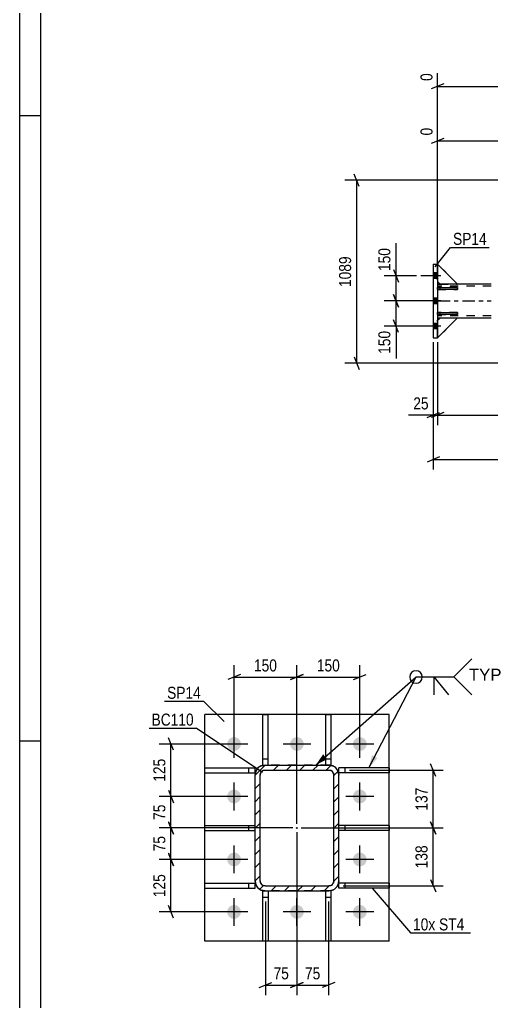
# Model space of a CAD drawing. Header units: millimetres. Extents: x -400 to 789, y -648 to 193.
# Drawn here: x -399.6 to -287.1, y -412.2 to -178.3 of the extents above; entities that cross this region are included whole.
import ezdxf

# ---------------------------------------------------------------- set-up
doc = ezdxf.new("R2010")
doc.units = ezdxf.units.MM
doc.linetypes.add('DXK_LINE_DOT2', pattern=[3.9198, 1.9599, -1.9599])
doc.linetypes.add('DXK_LINE_DOT3', pattern=[5.9187, 2.979, -0.9799, 0.9799, -0.9799])
doc.styles.add('Arial', font='ARIAL.TTF', dxfattribs={"height": 0.2})
doc.styles.add('Arial Narrow', font='ARIALN.TTF', dxfattribs={"height": 0.2})

# ---------------------------------------------------------------- blocks, each defined once
blk = doc.blocks.new('Unknown-392021936-1163')
at = {"color": 5, "linetype": 'Continuous'}
for p, q in [((-399.63, 192.78), (-399.63, -648.22)), ((-394.63, 187.78), (-394.63, -643.22)), ((-394.63, -201.22), (-399.63, -201.22)), ((-394.63, -350.22), (-399.63, -350.22))]:
    blk.add_line(p, q, dxfattribs=at)
blk = doc.blocks.new('Part-392021936-4165 - 4046')
at = {"color": 2, "linetype": 'Continuous'}
for p, q in [((-299.96, -248.11), (-295.16, -248.11)), ((-299.96, -248.59), (-299.96, -248.11)), ((-295.16, -248.59), (-299.96, -248.59)), ((-295.16, -248.11), (-295.16, -248.59))]:
    blk.add_line(p, q, dxfattribs=at)
at = {"color": 7, "linetype": 'DXK_LINE_DOT2'}
blk.add_line((-299.36, -248.59), (-299.36, -248.11), dxfattribs=at)
blk = doc.blocks.new('Part-392021936-4125 - 4046')
at = {"color": 2, "linetype": 'Continuous'}
for p, q in [((-299.96, -241.35), (-299.36, -241.35)), ((-287.16, -241.35), (-295.16, -241.35)), ((-299.96, -249.35), (-299.36, -249.35)), ((-295.16, -249.35), (-287.16, -249.35))]:
    blk.add_line(p, q, dxfattribs=at)
at = {"color": 7, "linetype": 'DXK_LINE_DOT2'}
for p, q in [((-299.96, -241.35), (-299.96, -249.35)), ((-287.16, -241.83), (-299.96, -241.83)), ((-295.16, -241.35), (-299.36, -241.35)), ((-287.16, -248.87), (-299.96, -248.87)), ((-299.36, -249.35), (-295.16, -249.35))]:
    blk.add_line(p, q, dxfattribs=at)
at = {"color": 7, "linetype": 'DXK_LINE_DOT3'}
blk.add_line((-299.96, -245.35), (-287.16, -245.35), dxfattribs=at)
blk = doc.blocks.new('Bolt-392021936-4302 - 4046')
at = {"linetype": 'Continuous'}
for points in [[(-300.96, -238.69), (-300.96, -240.01), (-299.96, -240.01), (-299.96, -238.69)], [(-300.96, -238.69), (-300.96, -240.01), (-299.96, -240.01), (-299.96, -238.69)], [(-300.96, -238.69), (-300.96, -240.01), (-299.96, -240.01), (-299.96, -238.69)], [(-300.96, -238.69), (-300.96, -240.01), (-299.96, -240.01), (-299.96, -238.69)], [(-300.96, -244.69), (-300.96, -246.01), (-299.96, -246.01), (-299.96, -244.69)], [(-300.96, -244.69), (-300.96, -246.01), (-299.96, -246.01), (-299.96, -244.69)], [(-300.96, -250.69), (-300.96, -252.01), (-299.96, -252.01), (-299.96, -250.69)], [(-300.96, -250.69), (-300.96, -252.01), (-299.96, -252.01), (-299.96, -250.69)], [(-300.96, -250.69), (-300.96, -252.01), (-299.96, -252.01), (-299.96, -250.69)], [(-300.96, -250.69), (-300.96, -252.01), (-299.96, -252.01), (-299.96, -250.69)]]:
    blk.add_hatch(color=1, dxfattribs=at).paths.add_polyline_path(points)
at = {"color": 1, "linetype": 'Continuous'}
for p, q in [((-299.2, -239.35), (-303.96, -239.35)), ((-299.2, -239.35), (-303.96, -239.35)), ((-299.2, -239.35), (-303.96, -239.35)), ((-299.2, -239.35), (-303.96, -239.35)), ((-299.96, -238.69), (-300.96, -238.69)), ((-299.96, -238.69), (-300.96, -238.69)), ((-299.96, -238.69), (-300.96, -238.69)), ((-299.96, -238.69), (-300.96, -238.69)), ((-299.96, -240.01), (-300.96, -240.01)), ((-299.96, -240.01), (-300.96, -240.01)), ((-299.96, -240.01), (-300.96, -240.01)), ((-299.96, -240.01), (-300.96, -240.01)), ((-299.2, -245.35), (-303.96, -245.35)), ((-299.2, -245.35), (-303.96, -245.35)), ((-299.96, -244.69), (-300.96, -244.69)), ((-299.96, -244.69), (-300.96, -244.69)), ((-299.96, -246.01), (-300.96, -246.01)), ((-299.96, -246.01), (-300.96, -246.01)), ((-299.2, -251.35), (-303.96, -251.35)), ((-299.2, -251.35), (-303.96, -251.35)), ((-299.2, -251.35), (-303.96, -251.35)), ((-299.2, -251.35), (-303.96, -251.35)), ((-299.96, -250.69), (-300.96, -250.69)), ((-299.96, -250.69), (-300.96, -250.69)), ((-299.96, -250.69), (-300.96, -250.69)), ((-299.96, -250.69), (-300.96, -250.69)), ((-299.96, -252.01), (-300.96, -252.01)), ((-299.96, -252.01), (-300.96, -252.01)), ((-299.96, -252.01), (-300.96, -252.01)), ((-299.96, -252.01), (-300.96, -252.01))]:
    blk.add_line(p, q, dxfattribs=at)
blk = doc.blocks.new('Part-392021936-4174 - 4046')
at = {"color": 7, "linetype": 'DXK_LINE_DOT2'}
for p, q in [((-295.16, -242.11), (-299.96, -242.11)), ((-299.96, -242.11), (-299.96, -242.59)), ((-299.96, -242.59), (-295.16, -242.59)), ((-299.36, -242.59), (-299.36, -242.11)), ((-295.16, -242.59), (-295.16, -242.11))]:
    blk.add_line(p, q, dxfattribs=at)
blk = doc.blocks.new('Part-392021936-4162 - 4046')
at = {"color": 7, "linetype": 'DXK_LINE_DOT2'}
for p, q in [((-299.96, -249.95), (-299.36, -249.35)), ((-295.16, -249.35), (-299.96, -254.15)), ((-299.96, -254.15), (-299.96, -249.95)), ((-299.36, -249.35), (-295.16, -249.35))]:
    blk.add_line(p, q, dxfattribs=at)
blk = doc.blocks.new('Part-392021936-4193 - 4046')
at = {"color": 7, "linetype": 'DXK_LINE_DOT2'}
for p, q in [((-299.96, -249.95), (-299.36, -249.35)), ((-295.16, -249.35), (-299.96, -254.15)), ((-299.96, -254.15), (-299.96, -249.95)), ((-299.36, -249.35), (-295.16, -249.35))]:
    blk.add_line(p, q, dxfattribs=at)
blk = doc.blocks.new('Part-392021936-4159 - 4046')
at = {"color": 2, "linetype": 'Continuous'}
for p, q in [((-299.96, -249.95), (-299.36, -249.35)), ((-295.16, -249.35), (-299.96, -254.15)), ((-299.36, -249.35), (-295.16, -249.35))]:
    blk.add_line(p, q, dxfattribs=at)
at = {"color": 7, "linetype": 'DXK_LINE_DOT2'}
blk.add_line((-299.96, -254.15), (-299.96, -249.95), dxfattribs=at)
blk = doc.blocks.new('Part-392021936-4168 - 4046')
at = {"color": 2, "linetype": 'Continuous'}
for p, q in [((-299.96, -242.11), (-295.16, -242.11)), ((-299.96, -242.59), (-299.96, -242.11)), ((-295.16, -242.59), (-299.96, -242.59)), ((-295.16, -242.11), (-295.16, -242.59))]:
    blk.add_line(p, q, dxfattribs=at)
at = {"color": 7, "linetype": 'DXK_LINE_DOT2'}
blk.add_line((-299.36, -242.59), (-299.36, -242.11), dxfattribs=at)
blk = doc.blocks.new('Part-392021936-4171 - 4046')
at = {"color": 7, "linetype": 'DXK_LINE_DOT2'}
for p, q in [((-295.16, -248.11), (-299.96, -248.11)), ((-299.96, -248.11), (-299.96, -248.59)), ((-299.96, -248.59), (-295.16, -248.59)), ((-299.36, -248.59), (-299.36, -248.11)), ((-295.16, -248.59), (-295.16, -248.11))]:
    blk.add_line(p, q, dxfattribs=at)
blk = doc.blocks.new('Part-392021936-4184 - 4046')
at = {"color": 7, "linetype": 'DXK_LINE_DOT2'}
for p, q in [((-295.16, -241.35), (-299.96, -236.55)), ((-299.96, -236.55), (-299.96, -240.75)), ((-299.96, -240.75), (-299.36, -241.35)), ((-299.36, -241.35), (-295.16, -241.35))]:
    blk.add_line(p, q, dxfattribs=at)
blk = doc.blocks.new('Part-392021936-4187 - 4046')
at = {"color": 2, "linetype": 'Continuous'}
for p, q in [((-295.16, -241.35), (-299.96, -236.55)), ((-299.96, -240.75), (-299.36, -241.35)), ((-295.16, -241.35), (-299.36, -241.35))]:
    blk.add_line(p, q, dxfattribs=at)
at = {"color": 7, "linetype": 'DXK_LINE_DOT2'}
blk.add_line((-299.96, -236.55), (-299.96, -240.75), dxfattribs=at)
blk = doc.blocks.new('Part-392021936-4190 - 4046')
at = {"color": 7, "linetype": 'DXK_LINE_DOT2'}
for p, q in [((-295.16, -241.35), (-299.96, -236.55)), ((-299.96, -236.55), (-299.96, -240.75)), ((-299.96, -240.75), (-299.36, -241.35)), ((-299.36, -241.35), (-295.16, -241.35))]:
    blk.add_line(p, q, dxfattribs=at)
blk = doc.blocks.new('Part-392021936-4332 - 4046')
at = {"color": 2, "linetype": 'Continuous'}
for p, q in [((-300.96, -236.55), (-299.96, -236.55)), ((-300.96, -236.55), (-300.96, -254.15)), ((-299.96, -236.55), (-299.96, -254.15)), ((-300.96, -254.15), (-299.96, -254.15))]:
    blk.add_line(p, q, dxfattribs=at)
blk = doc.blocks.new('Part-392021936-3780 - 3706')
at = {"color": 2, "linetype": 'Continuous'}
for p, q in [((-311.49, -356.55), (-323.49, -356.55)), ((-323.49, -357.75), (-323.49, -356.55)), ((-311.49, -357.75), (-323.49, -357.75)), ((-311.49, -356.55), (-311.49, -357.75))]:
    blk.add_line(p, q, dxfattribs=at)
at = {"color": 7, "linetype": 'DXK_LINE_DOT2'}
blk.add_line((-321.99, -357.75), (-321.99, -356.55), dxfattribs=at)
blk = doc.blocks.new('Part-392021936-3732 - 3706')
at = {"color": 2, "linetype": 'Continuous'}
for p, q in [((-355.49, -397.9), (-355.49, -343.9)), ((-311.49, -343.9), (-355.49, -343.9)), ((-311.49, -397.9), (-311.49, -343.9)), ((-311.49, -397.9), (-355.49, -397.9))]:
    blk.add_line(p, q, dxfattribs=at)
blk = doc.blocks.new('Bolt-392021936-3722 - 3706')
at = {"linetype": 'Continuous'}
for points in [[(-350.14, -350.9, -1), (-346.84, -350.9, -1)], [(-335.14, -350.9, -1), (-331.84, -350.9, -1)], [(-320.14, -350.9, -1), (-316.84, -350.9, -1)], [(-350.14, -363.4, -1), (-346.84, -363.4, -1)], [(-320.14, -363.4, -1), (-316.84, -363.4, -1)], [(-350.14, -378.4, -1), (-346.84, -378.4, -1)], [(-320.14, -378.4, -1), (-316.84, -378.4, -1)], [(-350.14, -390.9, -1), (-346.84, -390.9, -1)], [(-335.14, -390.9, -1), (-331.84, -390.9, -1)], [(-320.14, -390.9, -1), (-316.84, -390.9, -1)]]:
    blk.add_hatch(color=1, dxfattribs=at).paths.add_polyline_path(points)
at = {"color": 1, "linetype": 'Continuous'}
for p, q in [((-348.49, -354.2), (-348.49, -347.6)), ((-333.49, -354.2), (-333.49, -347.6)), ((-318.49, -354.2), (-318.49, -347.6)), ((-345.19, -350.9), (-351.79, -350.9)), ((-330.19, -350.9), (-336.79, -350.9)), ((-315.19, -350.9), (-321.79, -350.9)), ((-348.49, -366.7), (-348.49, -360.1)), ((-318.49, -366.7), (-318.49, -360.1)), ((-345.19, -363.4), (-351.79, -363.4)), ((-315.19, -363.4), (-321.79, -363.4)), ((-348.49, -381.7), (-348.49, -375.1)), ((-318.49, -381.7), (-318.49, -375.1)), ((-345.19, -378.4), (-351.79, -378.4)), ((-315.19, -378.4), (-321.79, -378.4)), ((-348.49, -394.2), (-348.49, -387.6)), ((-333.49, -394.2), (-333.49, -387.6)), ((-318.49, -394.2), (-318.49, -387.6)), ((-345.19, -390.9), (-351.79, -390.9)), ((-330.19, -390.9), (-336.79, -390.9)), ((-315.19, -390.9), (-321.79, -390.9))]:
    blk.add_line(p, q, dxfattribs=at)
blk = doc.blocks.new('Part-392021936-3775 - 3706')
at = {"color": 2, "linetype": 'Continuous'}
for p, q in [((-311.49, -370.3), (-323.49, -370.3)), ((-311.49, -371.5), (-323.49, -371.5)), ((-311.49, -370.3), (-311.49, -371.5))]:
    blk.add_line(p, q, dxfattribs=at)
at = {"color": 7, "linetype": 'DXK_LINE_DOT2'}
for p, q in [((-323.49, -371.5), (-323.49, -370.3)), ((-321.99, -371.5), (-321.99, -370.3))]:
    blk.add_line(p, q, dxfattribs=at)
blk = doc.blocks.new('Part-392021936-3858 - 3706')
at = {"color": 2, "linetype": 'Continuous'}
for p, q in [((-355.49, -357.75), (-355.49, -356.55)), ((-355.49, -356.55), (-343.49, -356.55)), ((-355.49, -357.75), (-343.49, -357.75)), ((-343.49, -357.75), (-343.49, -356.55))]:
    blk.add_line(p, q, dxfattribs=at)
at = {"color": 7, "linetype": 'DXK_LINE_DOT2'}
blk.add_line((-344.99, -357.75), (-344.99, -356.55), dxfattribs=at)
blk = doc.blocks.new('Part-392021936-3801 - 3706')
at = {"color": 2, "linetype": 'Continuous'}
for p, q in [((-341.59, -397.9), (-341.59, -385.9)), ((-341.59, -385.9), (-341.09, -385.9)), ((-340.39, -385.9), (-340.39, -397.9)), ((-340.39, -397.9), (-341.59, -397.9))]:
    blk.add_line(p, q, dxfattribs=at)
at = {"color": 7, "linetype": 'DXK_LINE_DOT2'}
for p, q in [((-341.59, -387.4), (-340.39, -387.4)), ((-341.09, -385.9), (-340.39, -385.9))]:
    blk.add_line(p, q, dxfattribs=at)
blk = doc.blocks.new('Part-392021936-3806 - 3706')
at = {"color": 2, "linetype": 'Continuous'}
for p, q in [((-326.59, -355.9), (-326.59, -343.9)), ((-326.59, -343.9), (-325.39, -343.9)), ((-325.39, -343.9), (-325.39, -355.9)), ((-325.39, -355.9), (-325.89, -355.9))]:
    blk.add_line(p, q, dxfattribs=at)
at = {"color": 7, "linetype": 'DXK_LINE_DOT2'}
for p, q in [((-326.59, -354.4), (-325.39, -354.4)), ((-325.89, -355.9), (-326.59, -355.9))]:
    blk.add_line(p, q, dxfattribs=at)
blk = doc.blocks.new('Part-392021936-3829 - 3706')
at = {"color": 2, "linetype": 'Continuous'}
for p, q in [((-311.49, -384.05), (-323.49, -384.05)), ((-323.49, -385.25), (-323.49, -384.05)), ((-311.49, -385.25), (-323.49, -385.25)), ((-311.49, -384.05), (-311.49, -385.25))]:
    blk.add_line(p, q, dxfattribs=at)
at = {"color": 7, "linetype": 'DXK_LINE_DOT2'}
blk.add_line((-321.99, -385.25), (-321.99, -384.05), dxfattribs=at)
blk = doc.blocks.new('Part-392021936-3841 - 3706')
at = {"color": 2, "linetype": 'Continuous'}
for p, q in [((-326.59, -397.9), (-326.59, -385.9)), ((-325.39, -385.9), (-325.89, -385.9)), ((-325.39, -385.9), (-325.39, -397.9)), ((-325.39, -397.9), (-326.59, -397.9))]:
    blk.add_line(p, q, dxfattribs=at)
at = {"color": 7, "linetype": 'DXK_LINE_DOT2'}
for p, q in [((-325.89, -385.9), (-326.59, -385.9)), ((-326.59, -387.4), (-325.39, -387.4))]:
    blk.add_line(p, q, dxfattribs=at)
blk = doc.blocks.new('Part-392021936-3848 - 3706')
at = {"color": 2, "linetype": 'Continuous'}
for p, q in [((-341.59, -355.9), (-341.59, -343.9)), ((-341.59, -343.9), (-340.39, -343.9)), ((-340.39, -355.9), (-340.39, -343.9)), ((-341.59, -355.9), (-341.09, -355.9))]:
    blk.add_line(p, q, dxfattribs=at)
at = {"color": 7, "linetype": 'DXK_LINE_DOT2'}
for p, q in [((-341.59, -354.4), (-340.39, -354.4)), ((-341.09, -355.9), (-340.39, -355.9))]:
    blk.add_line(p, q, dxfattribs=at)
blk = doc.blocks.new('Part-392021936-3853 - 3706')
at = {"color": 2, "linetype": 'Continuous'}
for p, q in [((-355.49, -371.5), (-355.49, -370.3)), ((-355.49, -370.3), (-343.49, -370.3)), ((-355.49, -371.5), (-343.49, -371.5))]:
    blk.add_line(p, q, dxfattribs=at)
at = {"color": 7, "linetype": 'DXK_LINE_DOT2'}
for p, q in [((-344.99, -371.5), (-344.99, -370.3)), ((-343.49, -371.5), (-343.49, -370.3))]:
    blk.add_line(p, q, dxfattribs=at)
blk = doc.blocks.new('Part-392021936-3863 - 3706')
at = {"color": 2, "linetype": 'Continuous'}
for p, q in [((-355.49, -385.25), (-355.49, -384.05)), ((-355.49, -384.05), (-343.49, -384.05)), ((-355.49, -385.25), (-343.49, -385.25)), ((-343.49, -385.25), (-343.49, -384.05))]:
    blk.add_line(p, q, dxfattribs=at)
at = {"color": 7, "linetype": 'DXK_LINE_DOT2'}
blk.add_line((-344.99, -385.25), (-344.99, -384.05), dxfattribs=at)
blk = doc.blocks.new('Part-392021936-3930 - 3706')
at = {"linetype": 'Continuous'}
h = blk.add_hatch(dxfattribs=at)
h.set_pattern_fill('', scale=0.7, style=0, pattern_type=0)
h.set_pattern_definition([(45, (-343.4943, -383.5026), (-1.57154, 1.57154), [])])
h.paths.add_polyline_path([(-343.49, -358.3), (-343.49, -383.5), (-343.31, -384.42), (-342.79, -385.2), (-342.01, -385.72), (-341.09, -385.9), (-325.89, -385.9), (-324.98, -385.72), (-324.2, -385.2), (-323.68, -384.42), (-323.49, -383.5), (-323.49, -358.3), (-323.68, -357.38), (-324.2, -356.61), (-324.98, -356.09), (-325.89, -355.9), (-341.09, -355.9), (-342.01, -356.09), (-342.79, -356.61), (-343.31, -357.38)])
h.paths.add_polyline_path([(-341.94, -357.45), (-341.55, -357.19), (-341.09, -357.1), (-325.89, -357.1), (-325.44, -357.19), (-325.05, -357.45), (-324.79, -357.84), (-324.69, -358.3), (-324.69, -383.5), (-324.79, -383.96), (-325.05, -384.35), (-325.44, -384.61), (-325.89, -384.7), (-341.09, -384.7), (-341.55, -384.61), (-341.94, -384.35), (-342.2, -383.96), (-342.29, -383.5), (-342.29, -358.3), (-342.2, -357.84)])
blk.add_hatch(color=246, dxfattribs=at).paths.add_polyline_path([(-333.49, -371, -1), (-333.49, -370.8, -1)])
at = {"color": 7, "linetype": 'DXK_LINE_DOT2'}
for p, q in [((-343.49, -358.3), (-343.31, -357.38)), ((-342.01, -356.09), (-341.09, -355.9)), ((-341.09, -357.1), (-341.55, -357.19)), ((-325.89, -355.9), (-341.09, -355.9)), ((-341.09, -357.1), (-325.89, -357.1)), ((-325.89, -355.9), (-324.98, -356.09)), ((-325.44, -357.19), (-325.89, -357.1)), ((-323.68, -357.38), (-323.49, -358.3)), ((-343.49, -383.5), (-343.49, -358.3)), ((-342.2, -357.84), (-342.29, -358.3)), ((-342.29, -383.5), (-342.29, -358.3)), ((-324.69, -358.3), (-324.79, -357.84)), ((-324.69, -383.5), (-324.69, -358.3)), ((-323.49, -383.5), (-323.49, -358.3)), ((-343.31, -384.42), (-343.49, -383.5)), ((-342.29, -383.5), (-342.2, -383.96)), ((-324.79, -383.96), (-324.69, -383.5)), ((-323.49, -383.5), (-323.68, -384.42)), ((-341.09, -385.9), (-342.01, -385.72)), ((-341.55, -384.61), (-341.09, -384.7)), ((-341.09, -384.7), (-325.89, -384.7)), ((-325.89, -384.7), (-325.44, -384.61)), ((-324.98, -385.72), (-325.89, -385.9)), ((-325.89, -385.9), (-341.09, -385.9))]:
    blk.add_line(p, q, dxfattribs=at)
at = {"color": 2, "linetype": 'Continuous'}
for p, q in [((-343.31, -357.38), (-343.49, -358.3)), ((-341.09, -355.9), (-342.01, -356.09)), ((-341.55, -357.19), (-341.09, -357.1)), ((-341.09, -355.9), (-325.89, -355.9)), ((-341.09, -357.1), (-325.89, -357.1)), ((-324.98, -356.09), (-325.89, -355.9)), ((-325.89, -357.1), (-325.44, -357.19)), ((-323.49, -358.3), (-323.68, -357.38)), ((-343.49, -383.5), (-343.49, -358.3)), ((-342.29, -358.3), (-342.2, -357.84)), ((-342.29, -383.5), (-342.29, -358.3)), ((-324.79, -357.84), (-324.69, -358.3)), ((-324.69, -383.5), (-324.69, -358.3)), ((-323.49, -383.5), (-323.49, -358.3)), ((-343.49, -383.5), (-343.31, -384.42)), ((-342.2, -383.96), (-342.29, -383.5)), ((-324.69, -383.5), (-324.79, -383.96)), ((-323.68, -384.42), (-323.49, -383.5)), ((-342.01, -385.72), (-341.09, -385.9)), ((-341.09, -384.7), (-341.55, -384.61)), ((-341.09, -384.7), (-325.89, -384.7)), ((-325.44, -384.61), (-325.89, -384.7)), ((-325.89, -385.9), (-324.98, -385.72)), ((-341.09, -385.9), (-325.89, -385.9))]:
    blk.add_line(p, q, dxfattribs=at)
at = {"color": 246, "linetype": 'DXK_LINE_DOT2'}
blk.add_line((-333.49, -370.9), (-333.49, -370.9), dxfattribs=at)
at = {"color": 246, "linetype": 'Continuous'}
blk.add_circle((-333.49, -370.9), 0.1, dxfattribs=at)
at = {"color": 7, "linetype": 'DXK_LINE_DOT2'}
for centre, radius, start, end in [((-341.09, -358.3), 2.4, 112.5, 157.5), ((-341.09, -358.3), 1.2, 112.5, 157.5), ((-325.89, -358.3), 1.2, 22.5, 67.5), ((-325.89, -358.3), 2.4, 22.5, 67.5), ((-341.09, -383.5), 2.4, 202.5, 247.5), ((-341.09, -383.5), 1.2, 202.5, 247.5), ((-325.89, -383.5), 1.2, 292.5, 337.5), ((-325.89, -383.5), 2.4, 292.5, 337.5)]:
    blk.add_arc(centre, radius, start, end, dxfattribs=at)
at = {"color": 2, "linetype": 'Continuous'}
for centre, radius, start, end in [((-341.09, -358.3), 2.4, 112.5, 157.5), ((-341.09, -358.3), 1.2, 112.5, 157.5), ((-325.89, -358.3), 1.2, 22.5, 67.5), ((-325.89, -358.3), 2.4, 22.5, 67.5), ((-341.09, -383.5), 2.4, 202.5, 247.5), ((-341.09, -383.5), 1.2, 202.5, 247.5), ((-325.89, -383.5), 1.2, 292.5, 337.5), ((-325.89, -383.5), 2.4, 292.5, 337.5)]:
    blk.add_arc(centre, radius, start, end, dxfattribs=at)
blk = doc.blocks.new('StraightDimension-392021936-39889 - 4046')
at = {"color": 7, "linetype": 'Continuous'}
for p, q in [((-310.46, -237.85), (-309.26, -240.85)), ((-304.96, -239.35), (-312.71, -239.35)), ((-309.86, -245.35), (-309.86, -239.35)), ((-301.96, -245.35), (-312.71, -245.35)), ((-309.26, -246.85), (-310.46, -243.85))]:
    blk.add_line(p, q, dxfattribs=at)
at = {"color": 0}
blk.add_wipeout([(-310.61, -232.14), (-314.81, -232.14), (-314.81, -238.83), (-310.61, -238.83)], dxfattribs=at)
at = {"color": 7, "linetype": 'Continuous'}
blk.add_line((-309.86, -239.35), (-309.86, -231.62), dxfattribs=at)
blk.add_line((-309.86, -239.35), (-309.86, -231.62), dxfattribs=at)
at = {"color": 3, "style": 'Arial Narrow'}
blk.add_text('150', height=2.863, rotation=90.0002, dxfattribs=at).set_placement((-311.21, -238.23))
blk = doc.blocks.new('StraightDimension-392021936-39890 - 4046')
at = {"color": 7, "linetype": 'Continuous'}
for p, q in [((-301.96, -245.35), (-312.71, -245.35)), ((-310.46, -243.85), (-309.26, -246.85)), ((-309.86, -251.35), (-309.86, -245.35)), ((-309.26, -252.85), (-310.46, -249.85)), ((-301.96, -251.35), (-312.71, -251.35))]:
    blk.add_line(p, q, dxfattribs=at)
at = {"color": 0}
blk.add_wipeout([(-310.61, -251.88), (-314.81, -251.88), (-314.81, -258.56), (-310.61, -258.56)], dxfattribs=at)
at = {"color": 7, "linetype": 'Continuous'}
blk.add_line((-309.86, -251.35), (-309.86, -259.09), dxfattribs=at)
blk.add_line((-309.86, -251.35), (-309.86, -259.09), dxfattribs=at)
at = {"color": 3, "style": 'Arial Narrow'}
blk.add_text('150', height=2.863, rotation=90.0002, dxfattribs=at).set_placement((-311.21, -257.96))
blk = doc.blocks.new('StraightDimension-392021936-4574 - 4046')
at = {"color": 7, "linetype": 'Continuous'}
for p, q in [((-161.69, -226.8), (-161.69, -185.63)), ((-299.96, -240.35), (-299.96, -191.11)), ((-298.46, -193.64), (-301.46, -194.84)), ((-163.19, -194.84), (-160.19, -193.64)), ((-299.96, -194.24), (-161.69, -194.24))]:
    blk.add_line(p, q, dxfattribs=at)
at = {"color": 0, "linetype": 'Continuous'}
for points in [[(-162.29, -185.03), (-166.49, -185.03), (-166.49, -193.54), (-162.29, -193.54)], [(-300.56, -190.51), (-304.76, -190.51), (-304.76, -193.54), (-300.56, -193.54)]]:
    blk.add_wipeout(points, dxfattribs=at)
at = {"color": 0}
blk.add_wipeout([(-226.57, -193.49), (-226.57, -189.29), (-235.08, -189.29), (-235.08, -193.49)], dxfattribs=at)
at = {"color": 3, "linetype": 'Continuous', "style": 'Arial Narrow'}
for s, height, p in [('3909', 2.863, (-162.89, -192.94)), ('0', 2.86, (-301.16, -192.94))]:
    blk.add_text(s, height=height, rotation=90.0002, dxfattribs=at).set_placement(p)
at = {"color": 3, "style": 'Arial Narrow'}
blk.add_text('3909', height=2.863, dxfattribs=at).set_placement((-234.48, -192.89))
blk = doc.blocks.new('StraightDimension-392021936-18131 - 4046')
at = {"color": 7, "linetype": 'Continuous'}
for p, q in [((-318.63, -218.11), (-319.83, -215.11)), ((-166.55, -216.61), (-322.08, -216.61)), ((-319.23, -260.15), (-319.23, -216.61)), ((-319.83, -258.65), (-318.63, -261.65)), ((-172.64, -260.15), (-322.08, -260.15))]:
    blk.add_line(p, q, dxfattribs=at)
at = {"color": 0}
blk.add_wipeout([(-319.98, -234.13), (-324.18, -234.13), (-324.18, -242.64), (-319.98, -242.64)], dxfattribs=at)
at = {"color": 3, "style": 'Arial Narrow'}
blk.add_text('1089', height=2.863, rotation=90.0002, dxfattribs=at).set_placement((-320.58, -242.04))
blk = doc.blocks.new('StraightDimension-392021936-24694 - 4046')
at = {"color": 7, "linetype": 'Continuous'}
for p, q in [((-300.96, -255.15), (-300.96, -285.52)), ((-299.46, -282.52), (-302.46, -283.72)), ((-300.96, -283.12), (644.93, -283.12))]:
    blk.add_line(p, q, dxfattribs=at)
blk = doc.blocks.new('StraightDimension-392021936-24771 - 4046')
at = {"color": 7, "linetype": 'Continuous'}
for p, q in [((-299.96, -255.15), (-299.96, -274.94)), ((-298.46, -271.94), (-301.46, -273.14)), ((-299.96, -272.54), (643.93, -272.54))]:
    blk.add_line(p, q, dxfattribs=at)
blk = doc.blocks.new('StraightDimension-392021936-24772 - 4046')
at = {"color": 7, "linetype": 'Continuous'}
for p, q in [((-300.96, -255.15), (-300.96, -274.94)), ((-299.96, -255.15), (-299.96, -274.94)), ((-302.46, -273.14), (-299.46, -271.94)), ((-298.46, -271.94), (-301.46, -273.14)), ((-300.96, -272.54), (-299.96, -272.54))]:
    blk.add_line(p, q, dxfattribs=at)
at = {"color": 0}
blk.add_wipeout([(-301.49, -271.79), (-301.49, -267.59), (-306.34, -267.59), (-306.34, -271.79)], dxfattribs=at)
at = {"color": 7, "linetype": 'Continuous'}
blk.add_line((-300.96, -272.54), (-306.87, -272.54), dxfattribs=at)
blk.add_line((-300.96, -272.54), (-306.87, -272.54), dxfattribs=at)
at = {"color": 3, "style": 'Arial Narrow'}
blk.add_text('25', height=2.863, dxfattribs=at).set_placement((-305.74, -271.19))
blk = doc.blocks.new('StraightDimension-392021936-30479 - 4046')
at = {"color": 7, "linetype": 'Continuous'}
for p, q in [((-166.35, -231.95), (-166.35, -198.62)), ((-299.96, -240.35), (-299.96, -204.1)), ((-298.46, -206.63), (-301.46, -207.83)), ((-299.96, -207.23), (-166.35, -207.23)), ((-167.85, -207.83), (-164.85, -206.63))]:
    blk.add_line(p, q, dxfattribs=at)
at = {"color": 0, "linetype": 'Continuous'}
for points in [[(-166.95, -198.02), (-171.15, -198.02), (-171.15, -206.53), (-166.95, -206.53)], [(-300.56, -203.5), (-304.76, -203.5), (-304.76, -206.53), (-300.56, -206.53)]]:
    blk.add_wipeout(points, dxfattribs=at)
at = {"color": 0}
blk.add_wipeout([(-228.9, -206.48), (-228.9, -202.28), (-237.41, -202.28), (-237.41, -206.48)], dxfattribs=at)
at = {"color": 3, "linetype": 'Continuous', "style": 'Arial Narrow'}
for s, height, p in [('3793', 2.863, (-167.55, -205.93)), ('0', 2.86, (-301.16, -205.93))]:
    blk.add_text(s, height=height, rotation=90.0002, dxfattribs=at).set_placement(p)
at = {"color": 3, "style": 'Arial Narrow'}
blk.add_text('3793', height=2.863, dxfattribs=at).set_placement((-236.81, -205.88))
blk = doc.blocks.new('StraightDimension-392021936-16458 - 3706')
at = {"color": 7, "linetype": 'Continuous'}
for p, q in [((-333.49, -371.9), (-333.49, -410.71)), ((-340.99, -388.4), (-340.99, -410.71)), ((-342.49, -408.91), (-339.49, -407.71)), ((-340.99, -408.31), (-333.49, -408.31)), ((-331.99, -407.71), (-334.99, -408.91))]:
    blk.add_line(p, q, dxfattribs=at)
at = {"color": 0}
blk.add_wipeout([(-334.82, -407.56), (-334.82, -403.36), (-339.67, -403.36), (-339.67, -407.56)], dxfattribs=at)
at = {"color": 3, "style": 'Arial Narrow'}
blk.add_text('75', height=2.863, dxfattribs=at).set_placement((-339.07, -406.96))
blk = doc.blocks.new('StraightDimension-392021936-16394 - 3706')
at = {"color": 7, "linetype": 'Continuous'}
for p, q in [((-320.99, -357.15), (-298.6, -357.15)), ((-300.4, -358.65), (-301.6, -355.65)), ((-301, -370.9), (-301, -357.15)), ((-301.6, -369.4), (-300.4, -372.4)), ((-332.49, -370.9), (-298.6, -370.9))]:
    blk.add_line(p, q, dxfattribs=at)
at = {"color": 0}
blk.add_wipeout([(-301.75, -360.69), (-305.95, -360.69), (-305.95, -367.37), (-301.75, -367.37)], dxfattribs=at)
at = {"color": 3, "style": 'Arial Narrow'}
blk.add_text('137', height=2.863, rotation=90.0002, dxfattribs=at).set_placement((-302.35, -366.77))
blk = doc.blocks.new('StraightDimension-392021936-16350 - 3706')
at = {"color": 7, "linetype": 'Continuous'}
for p, q in [((-364.13, -361.9), (-362.93, -364.9)), ((-349.49, -363.4), (-366.38, -363.4)), ((-363.53, -370.9), (-363.53, -363.4)), ((-362.93, -372.4), (-364.13, -369.4)), ((-334.49, -370.9), (-366.38, -370.9))]:
    blk.add_line(p, q, dxfattribs=at)
at = {"color": 0}
blk.add_wipeout([(-364.28, -364.72), (-368.48, -364.72), (-368.48, -369.58), (-364.28, -369.58)], dxfattribs=at)
at = {"color": 3, "style": 'Arial Narrow'}
blk.add_text('75', height=2.863, rotation=90.0002, dxfattribs=at).set_placement((-364.88, -368.98))
blk = doc.blocks.new('StraightDimension-392021936-16420 - 3706')
at = {"color": 7, "linetype": 'Continuous'}
for p, q in [((-346.99, -334.36), (-349.99, -335.56)), ((-348.49, -349.9), (-348.49, -332.11)), ((-334.99, -335.56), (-331.99, -334.36)), ((-333.49, -369.9), (-333.49, -332.11)), ((-348.49, -334.96), (-333.49, -334.96))]:
    blk.add_line(p, q, dxfattribs=at)
at = {"color": 0}
blk.add_wipeout([(-337.65, -334.21), (-337.65, -330.01), (-344.34, -330.01), (-344.34, -334.21)], dxfattribs=at)
at = {"color": 3, "style": 'Arial Narrow'}
blk.add_text('150', height=2.863, dxfattribs=at).set_placement((-343.74, -333.61))
blk = doc.blocks.new('StraightDimension-392021936-16349 - 3706')
at = {"color": 7, "linetype": 'Continuous'}
for p, q in [((-362.93, -352.4), (-364.13, -349.4)), ((-349.49, -350.9), (-366.38, -350.9)), ((-363.53, -363.4), (-363.53, -350.9)), ((-364.13, -361.9), (-362.93, -364.9)), ((-349.49, -363.4), (-366.38, -363.4))]:
    blk.add_line(p, q, dxfattribs=at)
at = {"color": 0}
blk.add_wipeout([(-364.28, -353.81), (-368.48, -353.81), (-368.48, -360.49), (-364.28, -360.49)], dxfattribs=at)
at = {"color": 3, "style": 'Arial Narrow'}
blk.add_text('125', height=2.863, rotation=90.0002, dxfattribs=at).set_placement((-364.88, -359.89))
blk = doc.blocks.new('StraightDimension-392021936-16351 - 3706')
at = {"color": 7, "linetype": 'Continuous'}
for p, q in [((-364.13, -369.4), (-362.93, -372.4)), ((-334.49, -370.9), (-366.38, -370.9)), ((-363.53, -378.4), (-363.53, -370.9)), ((-349.49, -378.4), (-366.38, -378.4)), ((-362.93, -379.9), (-364.13, -376.9))]:
    blk.add_line(p, q, dxfattribs=at)
at = {"color": 0}
blk.add_wipeout([(-364.28, -372.22), (-368.48, -372.22), (-368.48, -377.08), (-364.28, -377.08)], dxfattribs=at)
at = {"color": 3, "style": 'Arial Narrow'}
blk.add_text('75', height=2.863, rotation=90.0002, dxfattribs=at).set_placement((-364.88, -376.48))
blk = doc.blocks.new('StraightDimension-392021936-16352 - 3706')
at = {"color": 7, "linetype": 'Continuous'}
for p, q in [((-349.49, -378.4), (-366.38, -378.4)), ((-364.13, -376.9), (-362.93, -379.9)), ((-363.53, -390.9), (-363.53, -378.4)), ((-362.93, -392.4), (-364.13, -389.4)), ((-349.49, -390.9), (-366.38, -390.9))]:
    blk.add_line(p, q, dxfattribs=at)
at = {"color": 0}
blk.add_wipeout([(-364.28, -381.31), (-368.48, -381.31), (-368.48, -387.99), (-364.28, -387.99)], dxfattribs=at)
at = {"color": 3, "style": 'Arial Narrow'}
blk.add_text('125', height=2.863, rotation=90.0002, dxfattribs=at).set_placement((-364.88, -387.39))
blk = doc.blocks.new('StraightDimension-392021936-16395 - 3706')
at = {"color": 7, "linetype": 'Continuous'}
for p, q in [((-300.4, -372.4), (-301.6, -369.4)), ((-332.49, -370.9), (-298.6, -370.9)), ((-301, -384.65), (-301, -370.9)), ((-301.6, -383.15), (-300.4, -386.15)), ((-322.49, -384.65), (-298.6, -384.65))]:
    blk.add_line(p, q, dxfattribs=at)
at = {"color": 0}
blk.add_wipeout([(-301.75, -374.44), (-305.95, -374.44), (-305.95, -381.12), (-301.75, -381.12)], dxfattribs=at)
at = {"color": 3, "style": 'Arial Narrow'}
blk.add_text('138', height=2.863, rotation=90.0002, dxfattribs=at).set_placement((-302.35, -380.52))
blk = doc.blocks.new('StraightDimension-392021936-16419 - 3706')
at = {"color": 7, "linetype": 'Continuous'}
for p, q in [((-331.99, -334.36), (-334.99, -335.56)), ((-333.49, -369.9), (-333.49, -332.11)), ((-319.99, -335.56), (-316.99, -334.36)), ((-318.49, -349.9), (-318.49, -332.11)), ((-333.49, -334.96), (-318.49, -334.96))]:
    blk.add_line(p, q, dxfattribs=at)
at = {"color": 0}
blk.add_wipeout([(-322.65, -334.21), (-322.65, -330.01), (-329.34, -330.01), (-329.34, -334.21)], dxfattribs=at)
at = {"color": 3, "style": 'Arial Narrow'}
blk.add_text('150', height=2.863, dxfattribs=at).set_placement((-328.74, -333.61))
blk = doc.blocks.new('StraightDimension-392021936-16457 - 3706')
at = {"color": 7, "linetype": 'Continuous'}
for p, q in [((-333.49, -371.9), (-333.49, -410.71)), ((-325.99, -388.4), (-325.99, -410.71)), ((-334.99, -408.91), (-331.99, -407.71)), ((-333.49, -408.31), (-325.99, -408.31)), ((-324.49, -407.71), (-327.49, -408.91))]:
    blk.add_line(p, q, dxfattribs=at)
at = {"color": 0}
blk.add_wipeout([(-327.32, -407.56), (-327.32, -403.36), (-332.17, -403.36), (-332.17, -407.56)], dxfattribs=at)
at = {"color": 3, "style": 'Arial Narrow'}
blk.add_text('75', height=2.863, dxfattribs=at).set_placement((-331.57, -406.96))
blk = doc.blocks.new('Mark-392021936-4328 - 4046')
at = {"color": 0}
blk.add_wipeout([(-288.22, -231.99), (-288.22, -228.99), (-296.26, -228.99), (-296.26, -231.99)], dxfattribs=at)
blk.add_wipeout([(-288.22, -231.99), (-288.22, -228.99), (-296.26, -228.99), (-296.26, -231.99)], dxfattribs=at)
at = {"color": 30, "linetype": 'Continuous'}
for p, q in [((-300.51, -237.2), (-296.86, -232.59)), ((-296.86, -232.59), (-287.62, -232.59))]:
    blk.add_line(p, q, dxfattribs=at)
at = {"color": 3, "style": 'Arial Narrow'}
blk.add_text('SP14', height=2.863, dxfattribs=at).set_placement((-296.26, -231.99))
blk = doc.blocks.new('Mark-392021936-16292 - 3706')
at = {"color": 0}
blk.add_wipeout([(-358.11, -346.52), (-358.11, -343.52), (-368.16, -343.52), (-368.16, -346.52)], dxfattribs=at)
blk.add_wipeout([(-358.11, -346.52), (-358.11, -343.52), (-368.16, -343.52), (-368.16, -346.52)], dxfattribs=at)
at = {"color": 30, "linetype": 'Continuous'}
for p in [(-368.76, -347.12), (-341.69, -357.71)]:
    blk.add_line(p, (-357.51, -347.12), dxfattribs=at)
at = {"color": 3, "style": 'Arial Narrow'}
blk.add_text('BC110', height=2.863, dxfattribs=at).set_placement((-368.16, -346.52))
blk = doc.blocks.new('MarkSet-392021936-16334 - 3706')
at = {"color": 0}
blk.add_wipeout([(-300.5, -395.3), (-300.5, -392.3), (-305.8, -392.3), (-305.8, -395.3)], dxfattribs=at)
blk.add_wipeout([(-300.5, -395.3), (-300.5, -392.3), (-305.8, -392.3), (-305.8, -395.3)], dxfattribs=at)
at = {"color": 30, "linetype": 'Continuous'}
blk.add_line((-315.51, -385.25), (-306.4, -395.9), dxfattribs=at)
at = {"color": 0}
blk.add_wipeout([(-293.58, -395.3), (-293.58, -392.3), (-299.6, -392.3), (-299.6, -395.3)], dxfattribs=at)
blk.add_wipeout([(-293.58, -395.3), (-293.58, -392.3), (-299.6, -392.3), (-299.6, -395.3)], dxfattribs=at)
at = {"color": 30, "linetype": 'Continuous'}
blk.add_line((-306.4, -395.9), (-292.08, -395.9), dxfattribs=at)
at = {"color": 3, "style": 'Arial Narrow'}
for s, p in [('10x', (-305.8, -395.3)), ('ST4', (-299.6, -395.3))]:
    blk.add_text(s, height=2.863, dxfattribs=at).set_placement(p)
blk = doc.blocks.new('WeldMark-392021936-17863 - 3706')
at = {"linetype": 'Continuous'}
for points in [[(-326.25, -354.49), (-329, -355.9), (-327.24, -353.36)], [(-314.26, -354.23), (-316.31, -356.55), (-315.59, -353.54)]]:
    blk.add_hatch(color=30, dxfattribs=at).paths.add_polyline_path(points)
at = {"color": 30, "linetype": 'Continuous'}
for p, q in [((-329, -355.9), (-305.09, -334.93)), ((-316.31, -356.55), (-305.09, -334.93)), ((-305.09, -334.93), (-296.09, -334.93))]:
    blk.add_line(p, q, dxfattribs=at)
at = {"color": 3, "linetype": 'Continuous'}
for q in [(-297.38, -339.21), (-300.81, -339.21)]:
    blk.add_line((-300.81, -334.93), q, dxfattribs=at)
for start, end in [(90, 270), (270, 90)]:
    blk.add_arc((-305.09, -334.93), 1.5, start, end, dxfattribs=at)
at = {"color": 0, "linetype": 'Continuous'}
blk.add_wipeout([(-284.72, -335.83), (-284.72, -332.83), (-292.49, -332.83), (-292.49, -335.83)], dxfattribs=at)
blk.add_wipeout([(-284.72, -335.83), (-284.72, -332.83), (-292.49, -332.83), (-292.49, -335.83)], dxfattribs=at)
at = {"color": 3, "linetype": 'Continuous'}
for q in [(-291.81, -330.64), (-291.81, -339.21)]:
    blk.add_line((-296.09, -334.93), q, dxfattribs=at)
at = {"color": 3, "linetype": 'Continuous', "style": 'Arial'}
blk.add_text('TYP', height=2.865, dxfattribs=at).set_placement((-292.49, -335.83))
blk = doc.blocks.new('Mark-392021936-39250 - 3706')
at = {"color": 0}
blk.add_wipeout([(-356.41, -340.13), (-356.41, -337.13), (-364.45, -337.13), (-364.45, -340.13)], dxfattribs=at)
blk.add_wipeout([(-356.41, -340.13), (-356.41, -337.13), (-364.45, -337.13), (-364.45, -340.13)], dxfattribs=at)
at = {"color": 30, "linetype": 'Continuous'}
for p in [(-365.05, -340.73), (-350.86, -345.53)]:
    blk.add_line(p, (-355.81, -340.73), dxfattribs=at)
at = {"color": 3, "style": 'Arial Narrow'}
blk.add_text('SP14', height=2.863, dxfattribs=at).set_placement((-364.45, -340.13))

msp = doc.modelspace()

# ---------------------------------------------------------------- block references
for name in ['Unknown-392021936-1163', 'Part-392021936-4332 - 4046', 'Part-392021936-4184 - 4046', 'Part-392021936-4187 - 4046', 'Part-392021936-4190 - 4046', 'Bolt-392021936-4302 - 4046', 'Part-392021936-4125 - 4046', 'Part-392021936-4174 - 4046', 'Part-392021936-4168 - 4046', 'Part-392021936-4165 - 4046', 'Part-392021936-4171 - 4046', 'Part-392021936-4162 - 4046', 'Part-392021936-4193 - 4046', 'Part-392021936-4159 - 4046', 'Part-392021936-3732 - 3706', 'Part-392021936-3848 - 3706', 'Part-392021936-3806 - 3706', 'Bolt-392021936-3722 - 3706', 'Part-392021936-3858 - 3706', 'Part-392021936-3930 - 3706', 'Part-392021936-3780 - 3706', 'Part-392021936-3853 - 3706', 'Part-392021936-3775 - 3706', 'Part-392021936-3863 - 3706', 'Part-392021936-3829 - 3706', 'Part-392021936-3801 - 3706', 'Part-392021936-3841 - 3706']:
    msp.add_blockref(name, (0, 0))

# ---------------------------------------------------------------- next in the draw order: block references
for name in ['StraightDimension-392021936-39889 - 4046', 'StraightDimension-392021936-16458 - 3706']:
    msp.add_blockref(name, (0, 0))

# ---------------------------------------------------------------- next in the draw order: block references
for name in ['StraightDimension-392021936-4574 - 4046', 'StraightDimension-392021936-39890 - 4046', 'StraightDimension-392021936-16394 - 3706', 'StraightDimension-392021936-16350 - 3706']:
    msp.add_blockref(name, (0, 0))

# ---------------------------------------------------------------- next in the draw order: block references
for name in ['StraightDimension-392021936-18131 - 4046', 'StraightDimension-392021936-16420 - 3706']:
    msp.add_blockref(name, (0, 0))

# ---------------------------------------------------------------- next in the draw order: block references
for name in ['StraightDimension-392021936-30479 - 4046', 'StraightDimension-392021936-24694 - 4046', 'StraightDimension-392021936-16349 - 3706', 'StraightDimension-392021936-16351 - 3706', 'StraightDimension-392021936-16395 - 3706']:
    msp.add_blockref(name, (0, 0))

# ---------------------------------------------------------------- next in the draw order: block references
for name in ['Mark-392021936-4328 - 4046', 'StraightDimension-392021936-24771 - 4046', 'StraightDimension-392021936-16419 - 3706', 'Mark-392021936-16292 - 3706', 'StraightDimension-392021936-16457 - 3706', 'StraightDimension-392021936-16352 - 3706', 'MarkSet-392021936-16334 - 3706']:
    msp.add_blockref(name, (0, 0))

# ---------------------------------------------------------------- next in the draw order: block references
for name in ['StraightDimension-392021936-24772 - 4046', 'WeldMark-392021936-17863 - 3706', 'Mark-392021936-39250 - 3706']:
    msp.add_blockref(name, (0, 0))

doc.saveas('drawing.dxf')
